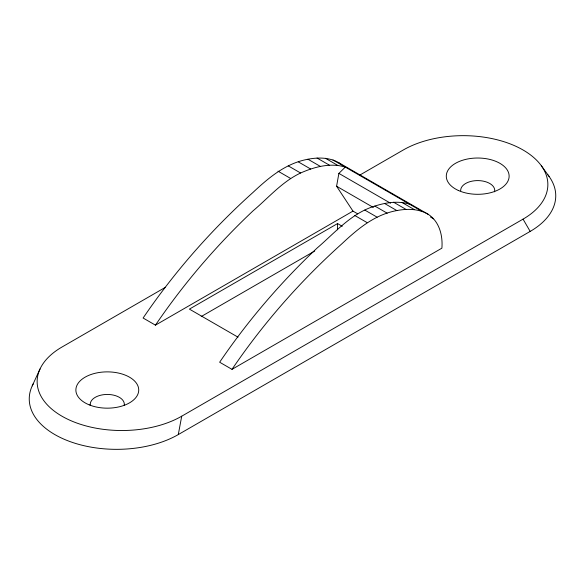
<?xml version="1.0" encoding="UTF-8"?>
<svg xmlns="http://www.w3.org/2000/svg" width="585" height="585" viewBox="0 0 585 585"><rect width="100%" height="100%" fill="white"/><g stroke="black" fill="none" stroke-linecap="round" stroke-linejoin="round"><path stroke-width="0.88" d="M357.669 213.825L352.974 211.112L336.587 186.242L338.883 173.394L345.282 167.091C330.32 162.506 314.445 166.893 300.595 173.006C282.072 181.723 268.449 197.84 253.012 210.878C216.501 245.305 183.646 283.63 155.449 325.15L143.106 318.021C174.425 271.915 211.456 229.722 252.939 192.494C268.91 177.518 285.758 163.288 307.951 159.237C318.481 157.226 329.984 157.358 339.41 163.054L428.308 214.381C439.415 221.576 442.918 235.653 441.894 248.164L231.996 369.347L219.653 362.217C247.85 320.697 280.705 282.372 317.216 247.945C335.212 232.516 351.395 213.152 374.839 206.066C385.961 202.498 398.114 200.604 409.485 204.158M33.433 383.511A87.304 50.405 0 0 0 71.063 441.953A87.304 50.405 0 0 0 178.293 434.575L181.716 416.198L523.048 219.134A84.686 48.891 0 0 0 523.048 149.987A84.686 48.891 0 0 0 403.284 149.987L359.826 175.076M32.226 385.881L40.036 368.967M231.996 369.347C263.323 323.242 300.354 281.041 341.837 243.821C357.808 228.845 374.656 214.615 396.849 210.563C407.379 208.552 418.882 208.677 428.308 214.381M165.46 287.293L61.951 347.051A84.686 48.891 0 0 0 61.951 416.198A84.686 48.891 0 0 0 181.716 416.198M155.449 325.15L352.974 211.112M342.269 226.285L337.567 223.572L189.401 309.114L238.022 337.179M201.225 316.543L314.708 251.023M178.293 434.575L530.178 231.411A87.304 50.405 0 0 0 547.575 174.469M332.938 159.961L421.829 211.287M430.487 217.013L433.639 218.834M325.435 158.279L337.786 165.409M401.99 202.476L414.334 209.605M317.063 158.038L329.406 165.167M393.61 202.234L405.961 209.357M338.883 173.394L390.561 203.229M307.951 159.237L320.302 166.367M384.506 203.434L396.849 210.563M298.291 161.869L310.635 168.999M374.839 206.066L387.19 213.196M336.587 186.242L373.391 207.492M288.251 165.877L300.595 173.006M364.799 210.073L377.149 217.196M278.021 171.178L290.365 178.308M354.568 215.375L366.919 222.505M339.41 163.054L341.406 164.729M541.403 165.847L549.103 176.48M523.048 219.134L530.178 231.411M337.567 223.572L337.567 229.81M90.339 405.134A17.023 9.828 0 0 1 107.296 394.444A17.023 9.828 0 0 1 124.254 405.134M460.688 190.732A17.023 9.828 0 0 1 478.647 180.611A17.023 9.828 0 0 1 494.559 191.821M458.274 190.425A31.429 18.15 0 0 0 508.811 178.747A31.429 18.15 0 0 0 466.026 159.317A31.429 18.15 0 0 0 458.274 190.425M89.271 404.886A31.429 18.15 0 0 0 138.608 391.599A31.429 18.15 0 0 0 94.01 373.574A31.429 18.15 0 0 0 89.271 404.886"/></g></svg>
